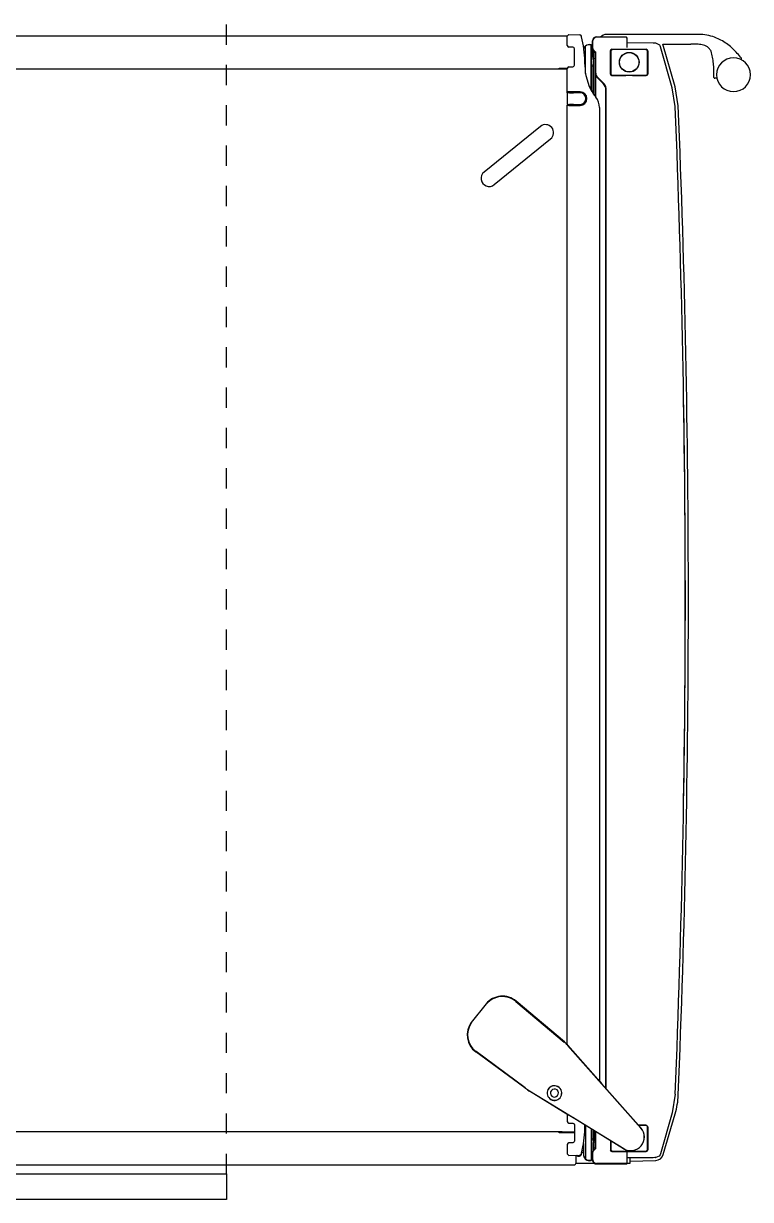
# Model space of a CAD drawing. Extents: x 9726 to 10907, y -508 to -121.
# Drawn here: x 10061.77 to 10079.51, y -266.65 to -237.94 of the extents above; entities that cross this region are included whole.
import ezdxf

# ---------------------------------------------------------------- set-up
doc = ezdxf.new("R2010")
doc.units = 0
doc.header["$LTSCALE"] = 25
doc.linetypes.add('HIDDEN', pattern=[0.03937, 0.019685, -0.019685])
doc.layers.add('A-EQPM-KITCHEN', color=7, linetype='CONTINUOUS')
doc.layers.add('DEFAULT', color=7, linetype='CONTINUOUS')

# ---------------------------------------------------------------- blocks, each defined once
blk = doc.blocks.new('GROUP-305')
at = {"layer": 'A-EQPM-KITCHEN'}
for p, q in [((-80.782, 35.52), (-80.782, 12.028)), ((-79.975, 12.387), (-79.975, 35.52)), ((-54.026, 35.52), (-54.026, 12.387)), ((-53.219, 35.52), (-53.219, 12.187)), ((-78.903, 13.222), (-78.023, 14.419)), ((-78.898, 13.211), (-78.015, 14.413)), ((-77.302, 14.53), (-77.308, 14.522)), ((-77.308, 14.522), (-76.852, 14.157)), ((-76.846, 14.165), (-77.302, 14.53)), ((-76.846, 14.165), (-76.852, 14.157)), ((-55.433, 12.841), (-56.548, 14.218)), ((-56.854, 13.971), (-55.739, 12.594)), ((-78.912, 13.209), (-78.903, 13.222)), ((-78.912, 13.209), (-78.911, 13.209)), ((-78.905, 13.203), (-78.898, 13.211)), ((-76.79, 13.444), (-77.784, 12.259)), ((-77.777, 12.253), (-76.782, 13.438)), ((-79.556, 12.172), (-78.98, 13.112)), ((-78.973, 13.108), (-79.203, 12.734)), ((-78.98, 13.112), (-78.973, 13.108)), ((-79.203, 12.734), (-79.315, 12.55)), ((-79.315, 12.55), (-80.383, 10.808)), ((-79.994, 12.028), (-79.994, 12.387)), ((-79.994, 12.387), (-79.992, 12.387)), ((-79.992, 12.387), (-79.975, 12.387)), ((-79.972, 12.387), (-79.975, 12.387)), ((-79.972, 12.308), (-79.972, 12.387)), ((-79.165, 12.615), (-79.163, 12.614)), ((-54.026, 12.387), (-54.029, 12.387)), ((-54.029, 12.387), (-54.029, 12.308)), ((-54.026, 12.387), (-54.009, 12.387)), ((-54.009, 12.387), (-54.007, 12.387)), ((-54.007, 12.387), (-54.007, 12.186)), ((-80.512, 12.188), (-80.551, 12.149)), ((-80.551, 12.148), (-80.542, 11.88)), ((-80.492, 12.188), (-80.512, 12.188)), ((-80.282, 12.188), (-80.492, 12.188)), ((-80.239, 12.049), (-80.242, 12.15)), ((-79.994, 12.304), (-79.986, 12.308)), ((-79.982, 12.072), (-79.994, 12.072)), ((-79.986, 12.308), (-79.982, 12.308)), ((-79.982, 12.308), (-79.975, 12.308)), ((-79.975, 12.308), (-79.975, 12.111)), ((-79.975, 12.308), (-79.972, 12.308)), ((-79.975, 12.111), (-79.975, 12.052)), ((-79.885, 10.39), (-77.864, 12.178)), ((-79.76, 12.15), (-79.764, 12.049)), ((-79.546, 12.188), (-79.721, 12.188)), ((-79.625, 12.053), (-79.565, 12.155)), ((-79.565, 12.155), (-79.566, 12.155)), ((-77.859, 12.172), (-78.685, 11.441)), ((-77.864, 12.178), (-77.859, 12.172)), ((-77.842, 12.188), (-54.916, 12.188)), ((-77.783, 12.262), (-77.776, 12.256)), ((-77.775, 12.256), (-77.776, 12.256)), ((-54.916, 12.188), (-54.92, 12.148)), ((-54.92, 12.148), (-54.92, 11.921)), ((-54.919, 12.134), (-54.915, 12.162)), ((-54.895, 12.134), (-54.919, 12.134)), ((-54.919, 12.134), (-54.919, 12.032)), ((-54.911, 12.188), (-54.916, 12.188)), ((-54.915, 12.162), (-54.9, 12.162)), ((-54.911, 12.162), (-54.911, 12.188)), ((-54.9, 12.162), (-54.9, 12.188)), ((-54.9, 12.188), (-54.897, 12.186)), ((-54.608, 12.188), (-54.9, 12.188)), ((-54.9, 12.162), (-54.895, 12.134)), ((-54.897, 12.186), (-54.894, 12.147)), ((-54.895, 12.032), (-54.895, 12.134)), ((-54.894, 12.147), (-54.894, 11.873)), ((-54.613, 12.147), (-54.61, 12.186)), ((-54.613, 11.873), (-54.613, 12.147)), ((-54.608, 12.162), (-54.612, 12.134)), ((-54.612, 12.134), (-54.589, 12.134)), ((-54.612, 12.134), (-54.612, 12.032)), ((-54.61, 12.186), (-54.608, 12.188)), ((-54.608, 12.188), (-54.608, 12.162)), ((-54.593, 12.162), (-54.608, 12.162)), ((-54.596, 12.162), (-54.596, 12.188)), ((-54.596, 12.188), (-54.591, 12.188)), ((-54.589, 12.134), (-54.593, 12.162)), ((-54.588, 12.148), (-54.591, 12.188)), ((-54.591, 12.188), (-54.018, 12.188)), ((-54.589, 12.032), (-54.589, 12.134)), ((-54.588, 11.921), (-54.588, 12.148)), ((-54.029, 12.308), (-54.026, 12.308)), ((-54.019, 12.308), (-54.026, 12.308)), ((-54.026, 12.308), (-54.026, 12.188)), ((-54.015, 12.308), (-54.019, 12.308)), ((-54.007, 12.304), (-54.015, 12.308)), ((-53.979, 12.15), (-53.976, 12.049)), ((-53.5, 12.049), (-53.497, 12.15)), ((-53.457, 12.188), (-53.247, 12.188)), ((-53.247, 12.188), (-53.228, 12.188)), ((-53.228, 12.188), (-53.188, 12.149)), ((-53.188, 12.148), (-53.197, 11.88)), ((-53.188, 12.149), (-53.188, 12.148)), ((-80.745, 11.516), (-80.745, 11.977)), ((-80.727, 11.973), (-80.545, 11.973)), ((-80.541, 11.789), (-80.639, 11.744)), ((-80.542, 11.88), (-80.512, 11.843)), ((-80.256, 11.789), (-80.541, 11.789)), ((-80.514, 11.837), (-80.466, 11.831)), ((-80.512, 11.843), (-80.512, 11.843)), ((-80.511, 11.837), (-80.466, 11.831)), ((-80.491, 11.837), (-80.511, 11.837)), ((-80.508, 11.841), (-80.499, 11.839)), ((-80.492, 11.838), (-80.491, 11.837)), ((-80.466, 11.831), (-80.466, 11.789)), ((-80.387, 10.811), (-79.625, 12.053)), ((-80.234, 12.032), (-80.239, 12.049)), ((-79.803, 12.011), (-80.199, 12.011)), ((-79.994, 12.011), (-79.994, 12.028)), ((-79.975, 12.011), (-79.994, 12.011)), ((-79.975, 12.052), (-79.975, 12.039)), ((-79.975, 12.039), (-79.975, 12.011)), ((-79.797, 12.012), (-79.803, 12.011)), ((-79.792, 12.013), (-79.797, 12.012)), ((-79.783, 12.017), (-79.792, 12.013)), ((-79.78, 12.018), (-79.783, 12.017)), ((-79.764, 12.049), (-79.78, 12.018)), ((-54.92, 11.921), (-54.919, 11.873)), ((-54.919, 12.032), (-54.895, 12.032)), ((-54.919, 12.032), (-54.915, 12.004)), ((-54.915, 12.004), (-54.9, 12.004)), ((-54.911, 11.921), (-54.911, 12.004)), ((-54.911, 11.973), (-54.9, 11.973)), ((-54.9, 11.972), (-54.911, 11.972)), ((-54.911, 11.952), (-54.9, 11.952)), ((-54.911, 11.873), (-54.911, 11.921)), ((-54.895, 12.032), (-54.9, 12.004)), ((-54.9, 12.004), (-54.9, 11.873)), ((-54.612, 12.032), (-54.608, 12.004)), ((-54.589, 12.032), (-54.612, 12.032)), ((-54.608, 12.004), (-54.593, 12.004)), ((-54.608, 11.873), (-54.608, 12.004)), ((-54.608, 11.973), (-54.597, 11.973)), ((-54.597, 11.972), (-54.608, 11.972)), ((-54.608, 11.952), (-54.597, 11.952)), ((-54.597, 12.004), (-54.597, 11.921)), ((-54.597, 11.921), (-54.597, 11.873)), ((-54.593, 12.004), (-54.589, 12.032)), ((-54.588, 11.873), (-54.588, 11.921)), ((-53.976, 12.049), (-53.971, 12.032)), ((-53.936, 12.011), (-53.54, 12.011)), ((-53.54, 12.011), (-53.52, 12.017)), ((-53.52, 12.017), (-53.514, 12.02)), ((-53.514, 12.02), (-53.51, 12.025)), ((-53.51, 12.025), (-53.507, 12.029)), ((-53.507, 12.029), (-53.5, 12.049)), ((-53.227, 11.843), (-53.228, 11.843)), ((-80.668, 11.603), (-80.662, 11.603)), ((-80.659, 11.565), (-80.667, 11.564)), ((-80.663, 11.599), (-80.468, 11.599)), ((-79.899, 11.606), (-80.662, 11.606)), ((-80.659, 11.57), (-80.659, 11.565)), ((-79.901, 11.602), (-80.657, 11.602)), ((-80.654, 11.57), (-80.657, 11.57)), ((-80.648, 11.57), (-80.596, 11.571)), ((-80.648, 11.569), (-80.648, 11.57)), ((-80.509, 11.568), (-80.648, 11.569)), ((-79.815, 11.744), (-80.635, 11.744)), ((-80.596, 11.571), (-80.558, 11.58)), ((-80.558, 11.58), (-80.483, 11.58)), ((-80.506, 11.568), (-80.509, 11.568)), ((-80.494, 11.568), (-80.506, 11.568)), ((-80.494, 11.568), (-80.483, 11.58)), ((-80.483, 11.58), (-80.385, 11.519)), ((-80.468, 11.602), (-80.468, 11.578)), ((-80.262, 11.567), (-80.435, 11.567)), ((-79.936, 11.546), (-80.405, 11.546)), ((-80.377, 11.513), (-80.388, 11.501)), ((-80.381, 11.511), (-80.377, 11.513)), ((-80.377, 11.513), (-80.359, 11.502)), ((-79.96, 11.506), (-80.372, 11.506)), ((-80.371, 11.49), (-80.359, 11.502)), ((-80.371, 11.49), (-79.97, 11.49)), ((-80.359, 11.502), (-80.275, 11.502)), ((-80.202, 11.557), (-80.262, 11.567)), ((-80.226, 11.503), (-80.239, 11.506)), ((-80.239, 11.506), (-80.236, 11.506)), ((-80.231, 11.502), (-80.198, 11.505)), ((-80.185, 11.565), (-80.206, 11.546)), ((-80.198, 11.505), (-79.961, 11.505)), ((-79.924, 11.565), (-80.185, 11.565)), ((-80.147, 11.602), (-80.141, 11.565)), ((-80.144, 11.602), (-80.137, 11.565)), ((-80.124, 11.506), (-80.125, 11.506)), ((-79.822, 11.755), (-79.808, 11.755)), ((-54.429, 11.502), (-54.704, 11.502)), ((-53.806, 11.505), (-54.701, 11.505)), ((-53.632, 11.506), (-54.699, 11.506)), ((-54.617, 11.565), (-54.671, 11.528)), ((-53.599, 11.546), (-54.646, 11.546)), ((-53.922, 11.565), (-54.617, 11.565)), ((-53.45, 11.602), (-54.555, 11.602)), ((-54.548, 11.606), (-53.445, 11.606)), ((-54.189, 11.736), (-54.462, 11.65)), ((-54.141, 11.501), (-54.429, 11.502)), ((-54.111, 11.747), (-54.189, 11.736)), ((-54.139, 11.744), (-53.472, 11.744)), ((-54.134, 11.49), (-54.139, 11.501)), ((-54.134, 11.49), (-53.633, 11.49)), ((-54.06, 11.752), (-54.111, 11.747)), ((-53.917, 11.755), (-53.974, 11.755)), ((-53.97, 11.565), (-53.964, 11.602)), ((-53.966, 11.565), (-53.96, 11.602)), ((-53.961, 11.599), (-53.456, 11.599)), ((-53.901, 11.546), (-53.922, 11.565)), ((-53.901, 11.55), (-53.832, 11.55)), ((-53.883, 11.506), (-53.883, 11.505)), ((-53.811, 11.559), (-53.838, 11.546)), ((-53.71, 11.57), (-53.811, 11.559)), ((-53.772, 11.502), (-53.806, 11.505)), ((-53.78, 11.503), (-53.768, 11.506)), ((-53.768, 11.506), (-53.771, 11.506)), ((-53.741, 11.567), (-53.57, 11.567)), ((-53.645, 11.502), (-53.729, 11.502)), ((-53.711, 11.567), (-53.71, 11.57)), ((-53.71, 11.57), (-53.564, 11.57)), ((-53.627, 11.513), (-53.645, 11.502)), ((-53.645, 11.502), (-53.633, 11.49)), ((-53.616, 11.501), (-53.627, 11.513)), ((-53.619, 11.52), (-53.625, 11.511)), ((-53.521, 11.58), (-53.446, 11.58)), ((-53.509, 11.568), (-53.521, 11.58)), ((-53.498, 11.568), (-53.509, 11.568)), ((-53.494, 11.568), (-53.498, 11.568)), ((-53.356, 11.569), (-53.494, 11.568)), ((-53.448, 11.602), (-53.456, 11.599)), ((-53.456, 11.599), (-53.452, 11.602)), ((-53.445, 11.606), (-53.45, 11.603)), ((-53.45, 11.603), (-53.442, 11.606)), ((-53.446, 11.58), (-53.408, 11.571)), ((-53.356, 11.569), (-53.356, 11.57)), ((-53.356, 11.57), (-53.35, 11.57)), ((-53.35, 11.57), (-53.343, 11.57)), ((-80.757, 11.469), (-80.757, 10.744)), ((-80.747, 10.742), (-80.747, 11.47)), ((-78.79, 11.352), (-79.882, 10.387)), ((-78.924, 11.234), (-54.545, 11.234)), ((-78.912, 11.245), (-54.549, 11.245)), ((-78.701, 11.429), (-78.79, 11.352)), ((-54.97, 11.401), (-78.735, 11.401)), ((-78.7, 11.429), (-78.701, 11.429)), ((-78.685, 11.441), (-78.7, 11.429)), ((-54.549, 11.245), (-54.545, 11.234)), ((-54.396, 11.287), (-54.388, 11.294)), ((-54.382, 11.314), (-54.236, 11.46)), ((-54.378, 11.303), (-54.382, 11.314)), ((-54.378, 11.303), (-54.232, 11.45)), ((-54.236, 11.46), (-54.232, 11.45)), ((-53.257, 10.742), (-53.257, 11.47)), ((-53.244, 11.472), (-53.245, 11.43)), ((-53.188, 9.011), (-53.188, 11.226)), ((-80.453, 11.097), (-80.453, 10.262)), ((-80.453, 11.097), (-80.452, 11.096)), ((-80.413, 11.135), (-80.452, 11.096)), ((-80.452, 11.096), (-80.451, 10.762)), ((-80.445, 11.085), (-80.445, 10.266)), ((-80.44, 11.104), (-80.438, 11.106)), ((-80.438, 11.106), (-80.435, 11.11)), ((-80.187, 11.136), (-80.414, 11.136)), ((-80.413, 11.135), (-80.414, 11.136)), ((-80.188, 11.135), (-80.413, 11.135)), ((-80.194, 11.124), (-80.405, 11.124)), ((-54.192, 10.262), (-54.192, 11.097)), ((-54.192, 11.097), (-54.19, 11.096)), ((-54.19, 11.096), (-54.189, 10.757)), ((-54.182, 11.085), (-54.182, 10.266)), ((-54.151, 11.135), (-54.153, 11.136)), ((-54.153, 11.136), (-53.59, 11.136)), ((-53.591, 11.135), (-54.151, 11.135)), ((-53.591, 11.124), (-54.142, 11.124)), ((-53.59, 11.136), (-53.591, 11.135)), ((-53.552, 11.096), (-53.591, 11.135)), ((-53.552, 11.085), (-53.591, 11.124)), ((-53.552, 11.096), (-53.55, 11.097)), ((-53.552, 11.085), (-53.552, 11.096)), ((-53.552, 10.266), (-53.552, 11.085)), ((-53.552, 11.013), (-53.552, 11.039)), ((-53.55, 11.097), (-53.55, 10.262)), ((-80.757, 10.744), (-80.737, 10.724)), ((-80.745, 10.662), (-80.745, 10.724)), ((-80.684, 10.662), (-80.745, 10.662)), ((-80.743, 10.723), (-80.727, 10.722)), ((-80.737, 10.724), (-80.736, 10.724)), ((-80.727, 10.722), (-80.713, 10.722)), ((-80.713, 10.722), (-80.713, 10.722)), ((-80.713, 10.722), (-80.707, 10.722)), ((-80.707, 10.722), (-80.706, 10.722)), ((-80.706, 10.722), (-80.703, 10.722)), ((-80.703, 10.722), (-80.701, 10.722)), ((-80.701, 10.722), (-80.7, 10.722)), ((-80.7, 10.722), (-80.692, 10.722)), ((-80.692, 10.722), (-80.678, 10.722)), ((-80.691, 10.662), (-80.671, 10.026)), ((-80.61, 10.662), (-80.684, 10.662)), ((-80.678, 10.722), (-80.665, 10.722)), ((-80.665, 10.722), (-80.593, 10.722)), ((-80.605, 10.093), (-80.61, 10.722)), ((-80.593, 10.722), (-80.586, 10.722)), ((-80.586, 10.722), (-80.526, 10.722)), ((-80.526, 10.722), (-80.521, 10.722)), ((-80.521, 10.722), (-80.509, 10.722)), ((-80.509, 10.722), (-80.497, 10.722)), ((-80.497, 10.722), (-80.453, 10.722)), ((-80.451, 10.762), (-80.451, 10.692)), ((-80.451, 10.665), (-80.451, 10.594)), ((-80.445, 10.711), (-80.446, 10.692)), ((-80.445, 10.799), (-80.445, 10.799)), ((-80.445, 10.725), (-80.445, 10.711)), ((-80.383, 10.808), (-80.387, 10.811)), ((-53.507, 10.722), (-53.495, 10.722)), ((-53.495, 10.722), (-53.482, 10.722)), ((-53.482, 10.722), (-53.478, 10.722)), ((-53.478, 10.722), (-53.418, 10.722)), ((-53.418, 10.722), (-53.411, 10.722)), ((-53.411, 10.722), (-53.326, 10.722)), ((-53.399, 10.093), (-53.393, 10.722)), ((-53.326, 10.722), (-53.312, 10.722)), ((-53.312, 10.722), (-53.303, 10.722)), ((-53.303, 10.722), (-53.302, 10.722)), ((-53.302, 10.722), (-53.301, 10.722)), ((-53.301, 10.722), (-53.298, 10.722)), ((-53.298, 10.722), (-53.297, 10.722)), ((-53.297, 10.722), (-53.294, 10.722)), ((-53.294, 10.722), (-53.29, 10.722)), ((-53.29, 10.722), (-53.277, 10.722)), ((-53.277, 10.722), (-53.257, 10.742)), ((-80.451, 10.594), (-80.452, 10.263)), ((-79.882, 10.387), (-79.885, 10.39)), ((-79.815, 10.266), (-79.815, 10.446)), ((-79.814, 10.447), (-79.813, 10.263)), ((-79.812, 10.262), (-79.812, 10.449)), ((-54.189, 10.599), (-54.19, 10.263)), ((-53.867, 10.439), (-53.867, 10.435)), ((-80.604, 10.047), (-80.605, 10.093)), ((-80.604, 10.032), (-80.604, 10.047)), ((-80.452, 10.263), (-80.453, 10.262)), ((-80.453, 10.262), (-80.438, 10.23)), ((-80.438, 10.23), (-80.414, 10.222)), ((-80.415, 10.222), (-79.85, 10.222)), ((-80.414, 10.222), (-80.413, 10.224)), ((-79.853, 10.224), (-80.413, 10.224)), ((-80.405, 10.226), (-79.854, 10.226)), ((-79.813, 10.263), (-79.853, 10.224)), ((-79.853, 10.224), (-79.851, 10.222)), ((-79.85, 10.222), (-79.812, 10.262)), ((-79.812, 10.262), (-79.813, 10.263)), ((-54.19, 10.263), (-54.192, 10.262)), ((-54.151, 10.224), (-54.19, 10.263)), ((-53.588, 10.222), (-54.154, 10.222)), ((-54.153, 10.222), (-54.151, 10.224)), ((-53.591, 10.224), (-54.151, 10.224)), ((-54.142, 10.226), (-53.591, 10.226)), ((-53.591, 10.226), (-53.552, 10.266)), ((-53.591, 10.224), (-53.59, 10.222)), ((-53.55, 10.262), (-53.552, 10.263)), ((-53.399, 10.032), (-53.399, 10.093)), ((-80.566, 9.941), (-80.604, 10.022)), ((-80.539, 9.921), (-80.566, 9.941)), ((-80.537, 9.919), (-80.539, 9.921)), ((-80.51, 9.908), (-80.537, 9.919)), ((-80.529, 9.843), (-79.534, 9.552)), ((-79.511, 9.625), (-80.51, 9.908)), ((-79.934, 9.745), (-80.06, 9.781)), ((-54.493, 9.625), (-53.494, 9.908)), ((-54.47, 9.552), (-53.424, 9.851)), ((-53.494, 9.908), (-53.467, 9.919)), ((-53.467, 9.919), (-53.465, 9.921)), ((-53.466, 9.92), (-53.448, 9.932)), ((-53.448, 9.932), (-53.4, 10.022)), ((-53.424, 9.851), (-53.424, 9.168)), ((-53.4, 10.022), (-53.399, 10.032)), ((-79.054, 9.552), (-79.511, 9.625)), ((-79.074, 9.478), (-79.072, 9.478)), ((-54.95, 9.552), (-54.493, 9.625)), ((-54.932, 9.478), (-54.93, 9.478)), ((-54.93, 9.478), (-54.47, 9.552)), ((-67.002, 9.306), (-67.002, 9.306)), ((-54.257, 8.534), (-54.258, 8.587)), ((-54.238, 8.607), (-54.199, 8.607)), ((-53.801, 7.944), (-53.796, 7.939))]:
    blk.add_line(p, q, dxfattribs=at)
for radius in [0.24, 0.236]:
    blk.add_circle((-53.867, 10.675), radius, dxfattribs=at)
for centre, radius, start, end in [((-77.607, 14.114), 0.516, 53.6943, 143.6943), ((-77.607, 14.114), 0.506, 53.6943, 143.6943), ((-77.178, 13.77), 0.506, 320, 50), ((-77.178, 13.77), 0.516, 320, 50), ((-56.701, 14.095), 0.197, 39, 219), ((-77.396, 12.047), 1.909, 142.5261, 144.878), ((-78.3, 12.696), 0.797, 145.6316, 148.5), ((-78.3, 12.696), 0.79, 140, 148.5), ((-79.027, 12.5), 0.18, 320, 140), ((-79.027, 12.5), 0.177, 320, 140), ((-55.586, 12.718), 0.197, 219, 39), ((-79.027, 12.5), 0.18, 140, 320), ((-79.027, 12.5), 0.177, 140, 320), ((-79.027, 12.5), 0.0984, 140, 320), ((-79.027, 12.5), 0.0984, 320, 140), ((-80.512, 12.149), 0.0394, 179.7502, 182), ((-80.282, 12.149), 0.0394, 2, 90), ((-79.982, 12.064), 0.00787, 360, 90), ((-79.982, 12.064), 0.00788, 13.0401, 21.5982), ((-79.721, 12.149), 0.0394, 90, 178), ((-79.318, 12.02), 0.282, 147.5012, 151.4988), ((-78.387, 12.769), 0.79, 311.5, 320), ((-78.387, 12.769), 0.797, 311.5, 314.3684), ((-79.183, 13.547), 1.909, 315.122, 317.4739), ((-77.938, 12.413), 0.226, 316.0033, 320.9971), ((-54.018, 12.149), 0.0394, 2, 90), ((-53.457, 12.149), 0.0394, 90, 178), ((-80.727, 12.028), 0.0551, 180, 229.9948), ((-80.727, 12.028), 0.0551, 229.9948, 270), ((-80.549, 11.663), 0.123, 118.9423, 141.2085), ((-80.54, 11.667), 0.123, 96.9985, 141.2085), ((-80.5, 11.907), 0.0707, 129.2712, 258.1332), ((-80.496, 11.907), 0.0707, 149.3724, 258.1332), ((-80.494, 11.91), 0.0707, 135.6852, 258.1332), ((-80.49, 11.91), 0.0707, 139.8474, 241.9961), ((-79.825, 14.501), 2.745, 255.5154, 255.9405), ((-79.822, 14.515), 2.76, 255.974, 268.5123), ((-79.822, 14.511), 2.756, 256.1719, 256.8186), ((-79.822, 14.512), 2.756, 256.503, 256.5959), ((-80.229, 11.682), 0.236, 143.9977, 152.9226), ((-80.3, 11.795), 0.00578, 289.3197, 6.8922), ((-80.297, 11.795), 0.00578, 290.9705, 0.6511), ((-80.199, 12.05), 0.0394, 207.3022, 269.9658), ((-54.754, 11.874), 0.166, 180.0874, 359.9126), ((-54.754, 11.873), 0.157, 180.0874, 359.9126), ((-54.754, 11.873), 0.146, 179.9562, 0.0219), ((-54.754, 11.873), 0.141, 180, 0), ((-53.936, 12.05), 0.0394, 207.3011, 269.967), ((-53.917, 14.515), 2.76, 271.4876, 284.0509), ((-53.568, 11.667), 0.123, 38.7915, 70.9624), ((-53.564, 11.667), 0.123, 38.7915, 71.4851), ((-53.885, 14.387), 2.628, 284.0502, 284.4868), ((-53.237, 11.881), 0.0394, 284.4707, 357.9783), ((-80.659, 11.469), 0.0984, 100.0414, 180.055), ((-80.648, 11.47), 0.0985, 90.0178, 179.9641), ((-80.657, 11.472), 0.0985, 90.0189, 142.5017), ((-80.651, 11.469), 0.0961, 100.4342, 147.7473), ((-80.521, 11.645), 0.157, 142.5744, 195.5741), ((-80.517, 11.645), 0.157, 150.376, 195.5741), ((-80.515, 11.648), 0.157, 142.5744, 195.5741), ((-80.665, 11.607), 0.00785, 209.3922, 283.1971), ((-80.511, 11.648), 0.157, 142.5744, 195.5741), ((-80.661, 11.607), 0.00785, 209.3922, 256.8029), ((-80.659, 11.61), 0.00785, 209.3922, 283.1971), ((-80.655, 11.61), 0.00785, 209.3922, 256.8029), ((-80.648, 11.47), 0.0998, 90.0891, 96.3153), ((-80.495, 11.45), 0.118, 25.5902, 89.9191), ((-80.37, 11.51), 0.0196, 205.4451, 269.4529), ((-80.265, 13.01), 1.509, 269.6388, 271.2775), ((-80.183, 11.545), 0.0197, 100.2832, 178.0342), ((-79.822, 14.502), 2.747, 268.5154, 269.9996), ((-54.97, 11.795), 0.394, 270, 309.195), ((-53.975, 10.574), 1.181, 126.1588, 129.1941), ((-53.974, 10.574), 1.181, 114.39, 122.9743), ((-54.139, 11.363), 0.138, 90.0019, 134.9981), ((-54.134, 11.352), 0.138, 90.0019, 134.9981), ((-53.974, 10.574), 1.181, 90.0015, 94.1848), ((-54.049, 11.505), 0.00183, 99.2478, 155.925), ((-53.924, 11.545), 0.0197, 1.9658, 79.7138), ((-53.917, 14.502), 2.747, 270.0004, 271.4846), ((-53.741, 11.39), 0.177, 89.992, 118.5886), ((-53.739, 13.01), 1.509, 268.7225, 270.3612), ((-53.633, 11.51), 0.0196, 270.5493, 334.6516), ((-53.519, 11.467), 0.113, 90.8917, 151.8425), ((-53.509, 11.45), 0.118, 90.0809, 154.4098), ((-53.596, 11.648), 0.157, 344.4259, 37.4256), ((-53.593, 11.648), 0.157, 344.4259, 37.4256), ((-53.366, 13.089), 1.519, 268.441, 270.4086), ((-53.356, 11.47), 0.0985, 0.0359, 89.9822), ((-53.343, 11.472), 0.0984, 359.9867, 89.9811), ((-54.549, 11.481), 0.236, 270.0019, 314.9981), ((-54.545, 11.47), 0.236, 270.0019, 309.2055), ((-54.545, 11.47), 0.236, 311.6537, 314.9982), ((-53.385, 11.226), 0.197, 0, 49.6748), ((-80.414, 11.097), 0.0394, 90.035, 179.965), ((-80.405, 11.085), 0.0394, 90.0366, 179.9712), ((-54.152, 11.097), 0.0394, 90.035, 179.965), ((-54.151, 11.096), 0.0393, 90.1359, 180.4168), ((-54.142, 11.085), 0.0394, 90.0366, 179.9712), ((-54.142, 11.084), 0.0396, 125.275, 127.4796), ((-53.59, 11.097), 0.0394, 0.035, 89.965), ((-80.737, 10.742), 0.0197, 184.1861, 252.222), ((-80.727, 10.742), 0.0197, 180, 270), ((-109.147, 10.679), 28.696, 359.972, 0.0262), ((-79.934, 10.678), 0.512, 181.5166, 183.9204), ((-80.102, 10.637), 0.333, 148.5, 311.5), ((-80.102, 10.637), 0.329, 148.5, 311.5), ((-133.509, 10.679), 79.319, 359.94217, 0.05597), ((-80.413, 10.263), 0.0393, 179.5832, 269.8641), ((-80.405, 10.266), 0.0394, 180.0365, 269.9557), ((-79.854, 10.266), 0.0394, 270.0366, 359.9712), ((-54.152, 10.262), 0.0394, 180.035, 268.1122), ((-54.142, 10.266), 0.0394, 180.0365, 269.9557), ((-53.591, 10.263), 0.0393, 270.2272, 352.5788), ((-53.59, 10.262), 0.0394, 271.8882, 359.9644), ((-80.474, 10.032), 0.197, 181.821, 253.7069), ((-80.474, 10.033), 0.13, 180.5084, 184.9688), ((-78.993, 11.445), 1.969, 254.0549, 267.6572), ((-67.002, 304.544), 295.313, 267.65754, 272.34246), ((-66.996, 304.714), 295.408, 267.66069, 269.99883), ((-67.003, 304.582), 295.276, 270.00012, 272.33931), ((-67.002, 304.551), 295.246, 268.97657, 270), ((-66.99, 303.862), 294.557, 269.99761, 271.02343), ((-54.069, 9.022), 0.642, 348.6125, 354.6905), ((-54.56, 9.069), 1.135, 354.6015, 358.0576), ((-57.148, 9.142), 3.724, 358.278, 0.3962), ((-54.328, 8.983), 1.14, 337.3375, 357.4121), ((-54.999, 9.005), 1.812, 357.6669, 0.1842), ((-54.156, 11.527), 2.919, 272.1482, 275.1405), ((-54.043, 10.317), 1.704, 275.0002, 280.1258), ((-53.89, 9.494), 0.867, 279.7541, 289.7828), ((-53.753, 8.976), 0.336, 297.6259, 309.4935), ((-53.719, 8.93), 0.279, 310.0834, 338.4772), ((-53.829, 8.973), 0.396, 338.6105, 348.6834), ((-54.171, 8.129), 0.413, 90, 0), ((-54.238, 8.587), 0.0197, 90.3183, 180.3183), ((-54.22, 13.115), 4.508, 270.2579, 272.1978), ((-54.171, 8.129), 0.413, 0, 90), ((-54.171, 8.129), 0.413, 40.6486, 41.8553), ((-54.571, 9.118), 1.418, 316.8183, 329.63), ((-54.404, 9.015), 1.223, 329.8381, 337.3174), ((-54.87, 9.398), 1.828, 306.981, 316.8304), ((-53.782, 7.953), 0.0197, 225.7592, 307.2014)]:
    blk.add_arc(centre, radius, start, end, dxfattribs=at)

msp = doc.modelspace()

# ---------------------------------------------------------------- linework, layer by layer
at = {"layer": 'DEFAULT', "linetype": 'HIDDEN'}
for p, q in [((10066.722, -266.021), (10066.722, -128.521)), ((10050.722, -266.021), (10066.722, -266.021))]:
    msp.add_line(p, q, dxfattribs=at)
at = {"layer": 'DEFAULT'}
for p, q in [((10050.722, -266.021), (10066.722, -266.021)), ((10066.722, -266.021), (10066.722, -266.646)), ((10066.722, -266.646), (10050.722, -266.646))]:
    msp.add_line(p, q, dxfattribs=at)

# ---------------------------------------------------------------- block references
at = {"layer": 'A-EQPM-KITCHEN', "rotation": 90}
msp.add_blockref('GROUP-305', (10087.226, -185.021), dxfattribs=at)

doc.saveas('drawing.dxf')
